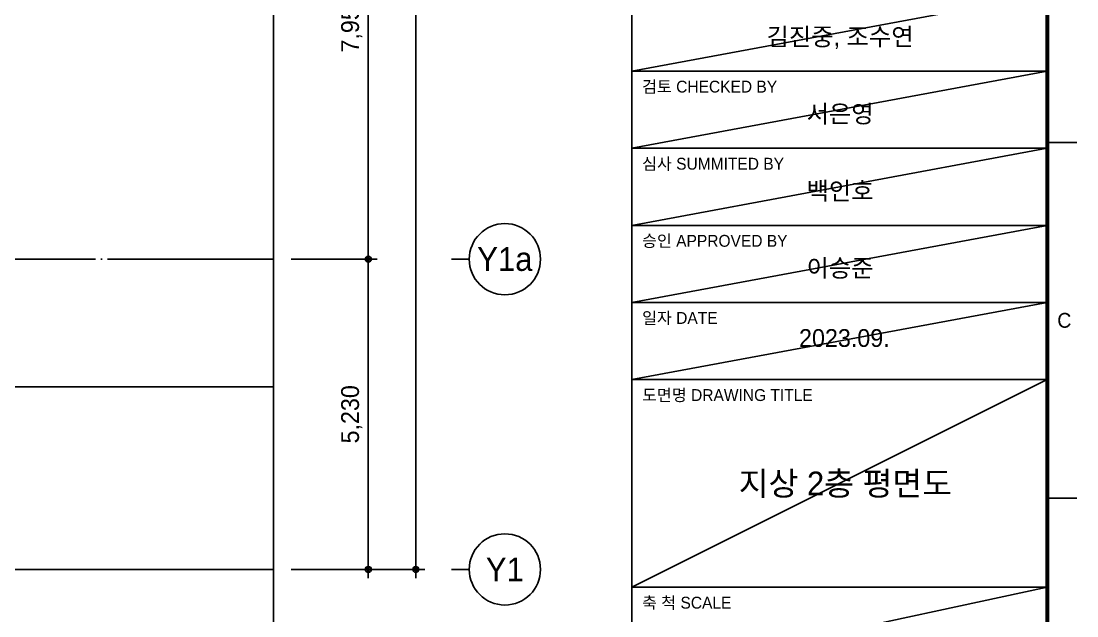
# Model space of a CAD drawing. Header units: millimetres. Extents: x 0 to 1390178, y 0 to 110113.
# Drawn here: x 568715 to 586500, y 9717 to 19745 of the extents above; entities that cross this region are included whole.
import ezdxf
from ezdxf.enums import TextEntityAlignment as Align
from ezdxf.xclip import XClip

# ---------------------------------------------------------------- set-up
doc = ezdxf.new("R2010")
doc.units = ezdxf.units.MM
doc.header["$LTSCALE"] = 100
doc.header["$XCLIPFRAME"] = 0
doc.linetypes.add('X - 평면도$0$CEN', pattern=[62, 60, -1, 0, -1])
doc.layers.get('DEFPOINTS').update_dxf_attribs({"color": 145})
for name, color, linetype in [('AA-BORD-TEXT', 3, 'Continuous'), ('AA-XXXX-DIMS', 7, 'Continuous'), ('DIM', 7, 'Continuous'), ('X - SHEET$0$AA-BORD-FORM', 7, 'Continuous'), ('X - SHEET$0$AA-BORD-TEXT', 3, 'Continuous'), ('X - 평면도$0$A-CEN', 1, 'X - 평면도$0$CEN'), ('X - 평면도$0$AA-XXXX-CNTL', 1, 'X - 평면도$0$CEN')]:
    doc.layers.add(name, color=color, linetype=linetype)
doc.layers.add('X - SHEET$0$DEFPOINT', color=165, linetype='Continuous', plot=False)
doc.styles.add('HAUD01', font='Dotum.ttf')
doc.styles.get("Standard").update_dxf_attribs({"font": 'Dotum.ttf'})
doc.styles.add('X - SHEET$0$HAUD01', font='Dotum.ttf')
doc.dimstyles.new('HAUD-100', dxfattribs={"dimscale": 100, "dimtxt": 3, "dimasz": 1, "dimexe": 0, "dimexo": 3, "dimgap": 1, "dimtad": 1, "dimdec": 0, "dimdsep": 46, "dimlunit": 6, "dimtxsty": 'HAUD01', "dimblk": 'DIMDOT', "dimcen": 2.5, "dimdle": 1.5, "dimclrd": 7, "dimclre": 7, "dimclrt": 3, "dimadec": 0, "dimazin": 0, "dimtfac": 1, "dimtdec": 0, "dimtix": 1, "dimtmove": 2, "dimatfit": 3, "dimfxl": 1, "dimtvp": 1, "dimtolj": 1, "dimtzin": 0, "dimarcsym": 0})

# ---------------------------------------------------------------- blocks, each defined once
blk = doc.blocks.new('X - SHEET$0$HAUDsheetV')
at = {"layer": 'X - SHEET$0$AA-BORD-FORM', "color": 2}
for p, q in [((751, 577), (751, 17)), ((821, 177), (826, 177)), ((821, 117), (826, 117))]:
    blk.add_line(p, q, dxfattribs=at)
at = {"layer": 'X - SHEET$0$AA-BORD-FORM', "color": 3}
for p, q in [((751, 189), (821, 189)), ((751, 176), (821, 176)), ((751, 163), (821, 163)), ((751, 150), (821, 150)), ((751, 137), (821, 137)), ((751, 102), (821, 102))]:
    blk.add_line(p, q, dxfattribs=at)
at = {"layer": 'X - SHEET$0$AA-BORD-FORM', "color": 2, "const_width": 0.682}
blk.add_lwpolyline([(21, 17), (21, 577), (821, 577), (821, 17)], close=True, dxfattribs=at)
at = {"layer": 'X - SHEET$0$AA-BORD-TEXT', "color": 3, "style": 'X - SHEET$0$HAUD01'}
for s, p in [('검토 CHECKED BY', (752.75, 185.4)), ('심사 SUMMITED BY', (752.75, 172.4)), ('승인 APPROVED BY', (752.75, 159.4)), ('일자 DATE', (752.75, 146.4)), ('도면명 DRAWING TITLE', (752.75, 133.4)), ('축 척 SCALE', (752.75, 98.4))]:
    blk.add_text(s, height=2, rotation=360, dxfattribs=at).set_placement(p)
at = {"layer": 'X - SHEET$0$AA-BORD-TEXT', "color": 7, "style": 'X - SHEET$0$HAUD01'}
blk.add_text('C', height=2.5, dxfattribs=at).set_placement((823.88, 147), align=Align.MIDDLE_CENTER)
at = {"layer": 'X - SHEET$0$AA-BORD-TEXT', "color": 3, "style": 'X - SHEET$0$HAUD01'}
for tag, p in [('PJCode', (786, 567.94)), ('작성자', (786.11, 194.82)), ('검토자', (786.11, 181.82)), ('최종검토자', (786.11, 168.82)), ('승인자', (786.11, 155.82)), ('일자', (786.83, 144.02)), ('개정번호', (812, 65.92))]:
    blk.add_attdef(tag, text='', height=3, dxfattribs=at).set_placement(p, align=Align.MIDDLE_CENTER)
at = {"layer": 'X - SHEET$0$AA-BORD-TEXT', "color": 3, "lineweight": 30, "flags": 104}
blk.add_attdef('PJTitle', text='', height=4, dxfattribs=at).set_placement((787.25, 536.62), align=Align.MIDDLE_CENTER)
blk = doc.blocks.new('X - SHEET')
at = {"layer": 'X - SHEET$0$DEFPOINT'}
for p, q in [((75000, 18900), (82000, 20200)), ((82000, 18900), (75000, 17600)), ((75000, 16300), (82000, 17600)), ((82000, 16300), (75000, 15000)), ((75000, 13700), (82000, 15000)), ((82000, 13700), (75000, 10200)), ((75000, 8700), (82000, 10200))]:
    blk.add_line(p, q, dxfattribs=at)
ref = blk.add_blockref('X - SHEET$0$HAUDsheetV', (-100, 0), dxfattribs=dict(xscale=100, yscale=100, zscale=100))
ref.add_attrib('작성자', '김진중, 조수연', dxfattribs={"layer": 'X - SHEET$0$AA-BORD-TEXT', "color": 3, "height": 300, "style": 'X - SHEET$0$HAUD01'}).set_placement((78511, 19482), align=Align.MIDDLE_CENTER)
ref.add_attrib('검토자', '서은영', dxfattribs={"layer": 'X - SHEET$0$AA-BORD-TEXT', "color": 3, "height": 300, "style": 'X - SHEET$0$HAUD01'}).set_placement((78511, 18182), align=Align.MIDDLE_CENTER)
ref.add_attrib('최종검토자', '백인호', dxfattribs={"layer": 'X - SHEET$0$AA-BORD-TEXT', "color": 3, "height": 300, "style": 'X - SHEET$0$HAUD01'}).set_placement((78511, 16882), align=Align.MIDDLE_CENTER)
ref.add_attrib('승인자', '이승준', dxfattribs={"layer": 'X - SHEET$0$AA-BORD-TEXT', "color": 3, "height": 300, "style": 'X - SHEET$0$HAUD01'}).set_placement((78511, 15582), align=Align.MIDDLE_CENTER)
ref.add_attrib('일자', '2023.09.', dxfattribs={"layer": 'X - SHEET$0$AA-BORD-TEXT', "color": 3, "height": 300, "style": 'X - SHEET$0$HAUD01'}).set_placement((78583, 14402), align=Align.MIDDLE_CENTER)
blk = doc.blocks.new('DIMDOT')
at = {"layer": 'AA-XXXX-DIMS'}
for p, q in [((-1.5, 0), (1.5, 0)), ((0, -1.5), (0, 1.5))]:
    blk.add_line(p, q, dxfattribs=at)
for radius in [0.5, 0.25]:
    blk.add_circle((0, 0), radius, dxfattribs=at)
blk = doc.blocks.new('*D367')
at = {"color": 7, "lineweight": -2, "transparency": 16777216}
for p, q in [((5874, 32171), (7974, 32171)), ((7974, 32071), (7974, -6709)), ((5874, -6809), (7974, -6809))]:
    blk.add_line(p, q, dxfattribs=at)
at = {"layer": 'DEFPOINTS', "color": 0, "transparency": 16777216}
for p in [(5574, 32171, 0), (5574, -6809, 0), (7974, -6809)]:
    blk.add_point(p, dxfattribs=at)
at = {"color": 7, "lineweight": -2, "transparency": 16777216, "xscale": 100, "yscale": 100, "zscale": 100}
for p, rotation in [((7974, 32171), 90), ((7974, -6809), 270)]:
    blk.add_blockref('DIMDOT', p, dxfattribs=dict(at, rotation=rotation))
at = {"color": 3, "transparency": 16777216, "insert": (7695, 12681), "char_height": 300, "attachment_point": 5, "rotation": 90, "style": 'HAUD01'}
blk.add_mtext('\\A1;38,980', dxfattribs=at)
blk = doc.blocks.new('*D370')
at = {"color": 7, "lineweight": -2, "transparency": 16777216}
for p, q in [((5874, 6371), (7174, 6371)), ((7174, -1479), (7174, 6271)), ((5874, -1579), (7174, -1579))]:
    blk.add_line(p, q, dxfattribs=at)
at = {"layer": 'DEFPOINTS', "color": 0, "transparency": 16777216}
for p in [(5574, 6371, 0), (7174, 6371), (5574, -1579, 0)]:
    blk.add_point(p, dxfattribs=at)
at = {"color": 7, "lineweight": -2, "transparency": 16777216, "xscale": 100, "yscale": 100, "zscale": 100}
for p, rotation in [((7174, 6371), 90), ((7174, -1579), 270)]:
    blk.add_blockref('DIMDOT', p, dxfattribs=dict(at, rotation=rotation))
at = {"color": 3, "transparency": 16777216, "insert": (6895, 2396), "char_height": 300, "attachment_point": 5, "rotation": 90, "style": 'HAUD01'}
blk.add_mtext('\\A1;7,950', dxfattribs=at)
blk = doc.blocks.new('*D371')
at = {"color": 7, "lineweight": -2, "transparency": 16777216}
for p, q in [((5874, -1579), (7174, -1579)), ((7174, -6709), (7174, -1679)), ((5874, -6809), (7174, -6809))]:
    blk.add_line(p, q, dxfattribs=at)
at = {"layer": 'DEFPOINTS', "color": 0, "transparency": 16777216}
for p in [(5574, -1579, 0), (7174, -1579), (5574, -6809, 0)]:
    blk.add_point(p, dxfattribs=at)
at = {"color": 7, "lineweight": -2, "transparency": 16777216, "xscale": 100, "yscale": 100, "zscale": 100}
for p, rotation in [((7174, -1579), 90), ((7174, -6809), 270)]:
    blk.add_blockref('DIMDOT', p, dxfattribs=dict(at, rotation=rotation))
at = {"color": 3, "transparency": 16777216, "insert": (6895, -4194), "char_height": 300, "attachment_point": 5, "rotation": 90, "style": 'HAUD01'}
blk.add_mtext('\\A1;5,230', dxfattribs=at)
blk = doc.blocks.new('X - 평면도$0$A$C9949ff83')
at = {"layer": 'DEFPOINTS'}
blk.add_lwpolyline([(2000, 1700), (75000, 1700), (75000, 57700), (2000, 57700)], close=True, dxfattribs=at)
blk = doc.blocks.new('X - 평면도', base_point=(-475.4, -286.7))
at = {"layer": 'DEFPOINTS'}
blk.add_lwpolyline([(783286.2, 68689.6), (844213.6, 68689.6), (844213.6, 22495.2), (783286.2, 22495.2)], close=True, dxfattribs=at)
at = {"layer": 'X - 평면도$0$A-CEN', "color": 5}
blk.add_line((783286.2, 26393.1), (844213.6, 26393.1), dxfattribs=at)
at = {"layer": 'X - 평면도$0$AA-XXXX-CNTL'}
for p, q in [((804216.6, 31623.1), (844213.6, 31623.1)), ((783286.2, 29473.1), (844213.6, 29473.1))]:
    blk.add_line(p, q, dxfattribs=at)
blk.add_blockref('X - 평면도$0$A$C9949ff83', (775249.9, 15892.4))
blk = doc.blocks.new('지상부 치수 1')
at = {"layer": 'DIM'}
for p, q in [((8874.4, -1579.1), (8574.4, -1579.1)), ((8874.4, -6809.1), (8574.4, -6809.1))]:
    blk.add_line(p, q, dxfattribs=at)
for centre in [(9474.4, -1579.1), (9474.4, -6809.1)]:
    blk.add_circle(centre, 600, dxfattribs=at)
at = {"layer": 'DIM', "style": 'HAUD01'}
for s, p in [('Y1a', (9474.4, -1579.1)), ('Y1', (9474.4, -6809.1))]:
    blk.add_text(s, height=400, dxfattribs=at).set_placement(p, align=Align.MIDDLE)
for base, p1, p2, angle, picture, middle in [((7974.4, -6809.1, 0), (5574.4, 32170.9), (5574.4, -6809.1), 90, '*D367', (7695.3, 12680.9, 0)), ((7174.4, 6370.9, 0), (5574.4, -1579.1), (5574.4, 6370.9), 270, '*D370', (6895.3, 2395.9, 0)), ((7174.4, -1579.1, 0), (5574.4, -6809.1), (5574.4, -1579.1), 270, '*D371', (6895.3, -4194.1, 0))]:
    dim = blk.add_linear_dim(base=base, p1=p1, p2=p2, angle=angle, dimstyle='HAUD-100')
    dim.commit()
    dim.dimension.update_dxf_attribs({"geometry": picture, "text_midpoint": middle})

msp = doc.modelspace()

# ---------------------------------------------------------------- block references
ref = msp.add_blockref('X - 평면도', (-271725.3, -16179.1))
XClip(ref).set_block_clipping_path([(775249.9173510048, 15892.4063044167), (859249.9173510048, 75292.4063044167)])

# ---------------------------------------------------------------- next in the draw order: block references
for name, p in [('X - SHEET', (504000, 0)), ('지상부 치수 1', (567389.3, 17309.8))]:
    msp.add_blockref(name, p)

# ---------------------------------------------------------------- next in the draw order: texts
at = {"layer": 'AA-BORD-TEXT', "style": 'HAUD01'}
msp.add_text('지상 2층 평면도', height=400, dxfattribs=at).set_placement((582600, 11950), align=Align.MIDDLE_CENTER)

doc.saveas('drawing.dxf')
